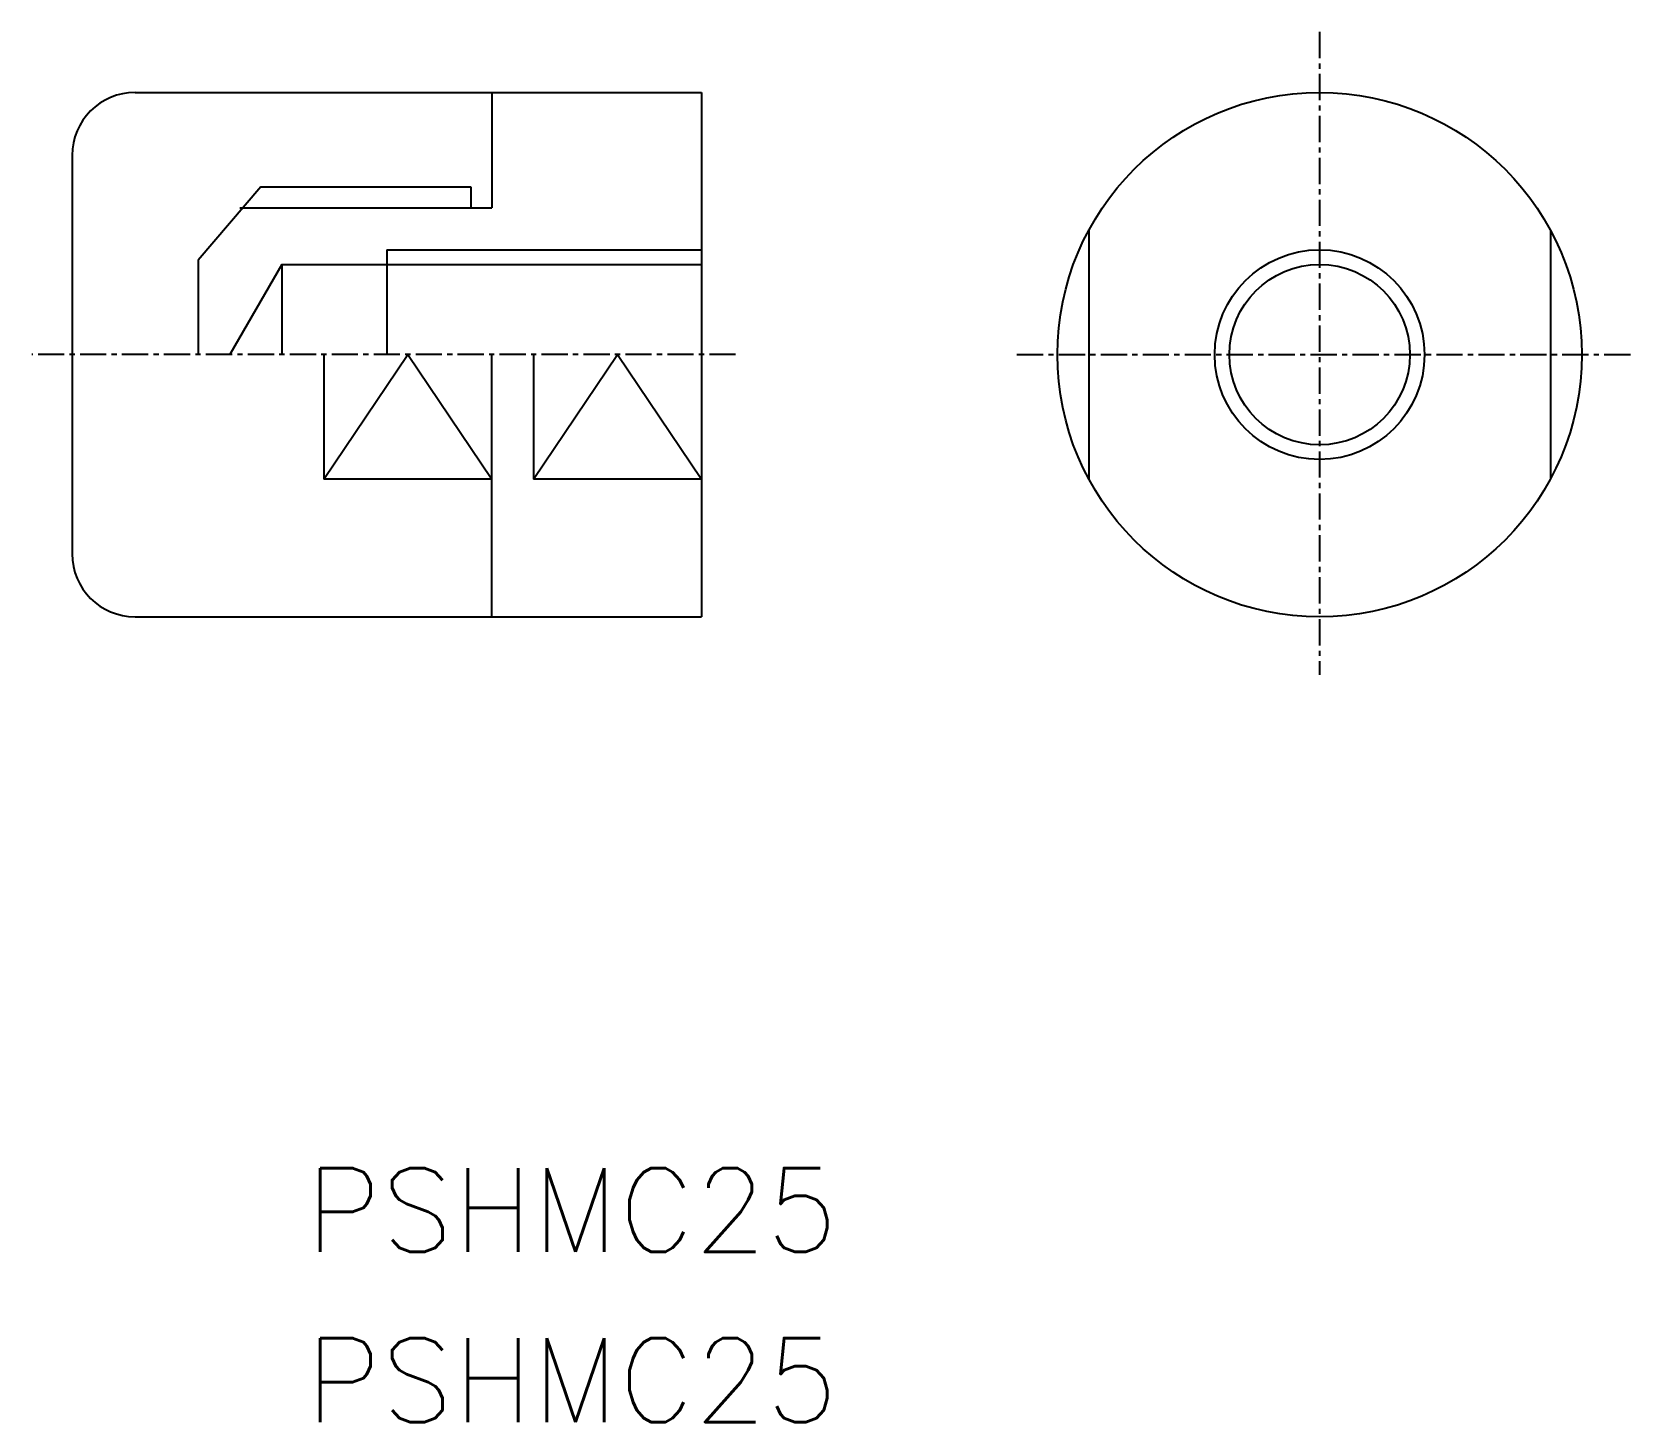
# Model space of a CAD drawing. Extents: x -137.8 to -61.6, y 1540.6 to 1606.9.
import ezdxf

# ---------------------------------------------------------------- set-up
doc = ezdxf.new("R2010")
doc.units = 0
doc.linetypes.add('CENTER', pattern=[2, 1.25, -0.25, 0.25, -0.25])
doc.layers.get('0').update_dxf_attribs({"linetype": 'CONTINUOUS'})
doc.layers.add('CENTER', color=1, linetype='CENTER')
doc.styles.get("Standard").update_dxf_attribs({"font": 'txt.shx', "bigfont": 'bigfont.shx'})

msp = doc.modelspace()

# ---------------------------------------------------------------- linework, layer by layer
at = {"linetype": 'CONTINUOUS'}
for p, q in [((-132.923, 1604.028), (-105.923, 1604.028)), ((-115.923, 1604.028), (-115.923, 1598.528)), ((-105.923, 1604.028), (-105.923, 1579.028)), ((-135.923, 1601.028), (-135.923, 1582.028)), ((-126.923, 1599.528), (-129.923, 1596.028)), ((-126.923, 1599.528), (-116.923, 1599.528)), ((-116.923, 1599.528), (-116.923, 1598.528)), ((-116.923, 1598.528), (-115.923, 1598.528)), ((-87.455, 1597.465), (-87.455, 1585.591)), ((-65.455, 1597.465), (-65.455, 1585.591)), ((-120.923, 1596.528), (-120.923, 1591.528)), ((-129.923, 1596.028), (-129.923, 1591.528)), ((-125.923, 1595.828), (-128.406, 1591.528)), ((-125.923, 1595.828), (-125.923, 1591.528)), ((-125.923, 1595.828), (-105.923, 1595.828)), ((-123.923, 1591.528), (-123.923, 1585.591)), ((-115.923, 1579.028), (-115.923, 1591.528)), ((-113.923, 1591.528), (-113.923, 1585.591)), ((-115.923, 1585.591), (-123.923, 1585.591)), ((-105.923, 1585.591), (-113.923, 1585.591)), ((-132.923, 1579.028), (-105.923, 1579.028))]:
    msp.add_line(p, q, dxfattribs=at)
at = {"color": 3, "linetype": 'CONTINUOUS'}
for p, q in [((-127.923, 1598.528), (-116.923, 1598.528)), ((-120.923, 1596.528), (-105.923, 1596.528)), ((-123.923, 1585.591), (-119.923, 1591.528)), ((-119.923, 1591.528), (-115.923, 1585.591)), ((-113.923, 1585.591), (-109.923, 1591.528)), ((-109.923, 1591.528), (-105.923, 1585.591))]:
    msp.add_line(p, q, dxfattribs=at)
at = {"linetype": 'CONTINUOUS'}
for radius in [12.5, 4.3]:
    msp.add_circle((-76.455, 1591.528), radius, dxfattribs=at)
at = {"color": 3, "linetype": 'CONTINUOUS'}
msp.add_circle((-76.455, 1591.528), 5, dxfattribs=at)
at = {"linetype": 'CONTINUOUS'}
for centre, start, end in [((-132.923, 1601.028), 90, 180), ((-132.923, 1582.028), 180, 270)]:
    msp.add_arc(centre, 3, start, end, dxfattribs=at)
at = {"layer": 'CENTER', "color": 1, "linetype": 'CENTER'}
for p, q in [((-76.455, 1606.913), (-76.455, 1576.254)), ((-104.298, 1591.528), (-137.838, 1591.528)), ((-90.888, 1591.528), (-61.564, 1591.528))]:
    msp.add_line(p, q, dxfattribs=at)

# ---------------------------------------------------------------- texts
for p in [(-124.783, 1548.745), (-124.783, 1540.635)]:
    msp.add_text('PSHMC25', height=4).set_placement(p)

doc.saveas('drawing.dxf')
